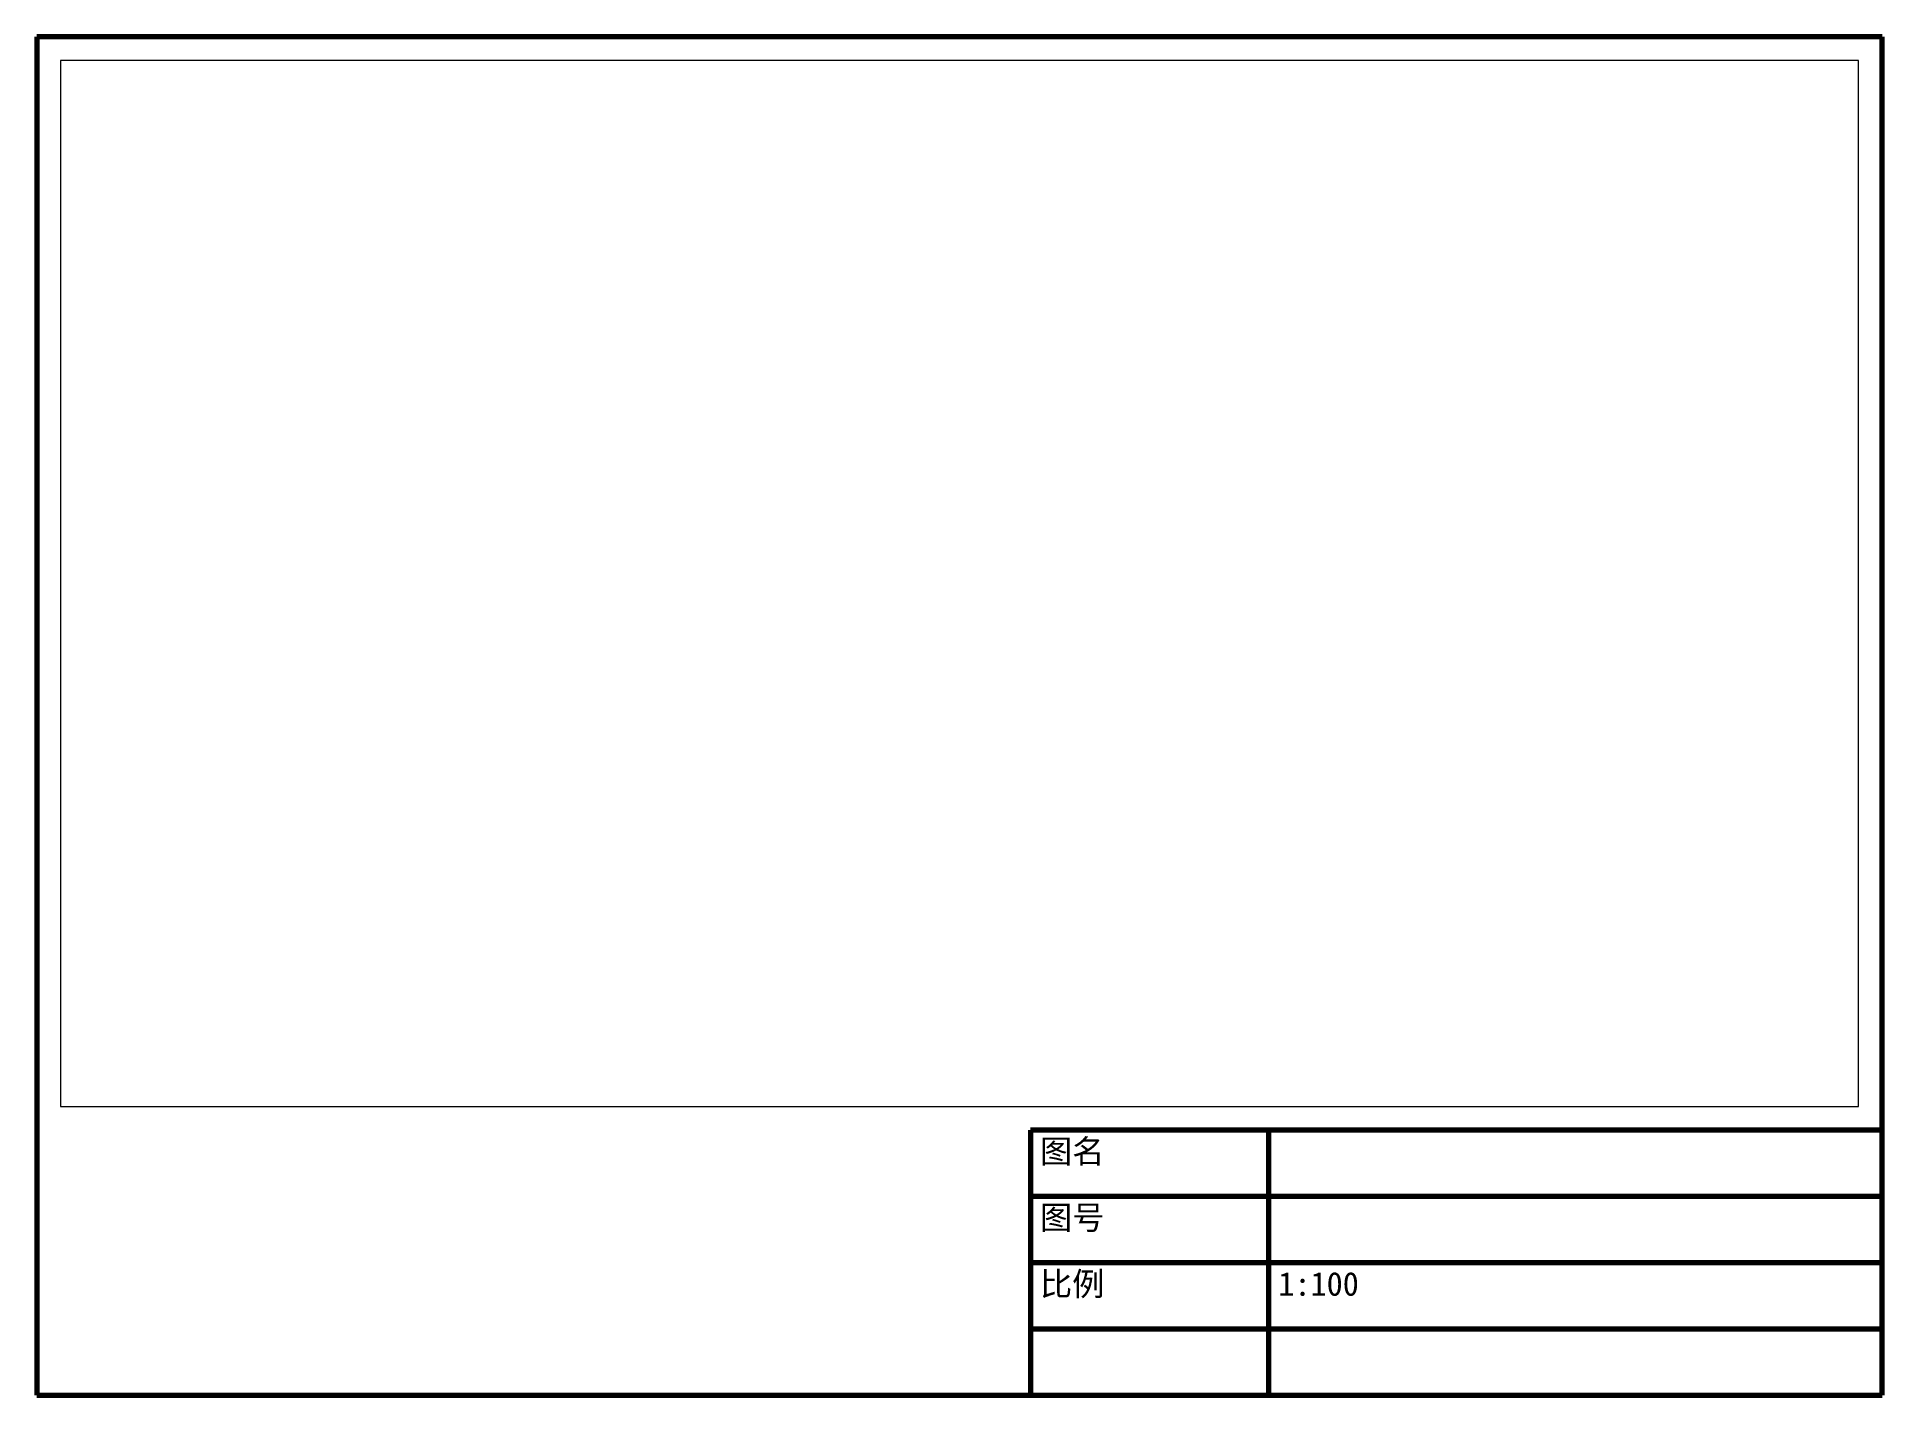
# Paper-space layout 'A3' of a CAD drawing. Header units: millimetres. Extents: x 25 to 415, y 5 to 292.
import ezdxf

# ---------------------------------------------------------------- set-up
doc = ezdxf.new("R2010")
doc.units = ezdxf.units.MM
doc.layers.add('A-SHEET', color=7, linetype='Continuous', lineweight=70)
doc.layers.add('A-SHEET-TEXT', color=7, linetype='Continuous', lineweight=25)
doc.styles.add('HZ', font='simsun.ttc')

psp = doc.layouts.new('A3')

# ---------------------------------------------------------------- linework, layer by layer
at = {"layer": 'A-SHEET'}
for p, q in [((415, 292), (25, 292)), ((25, 292), (25, 5)), ((415, 5), (415, 292)), ((415, 61), (235, 61)), ((235, 61), (235, 5)), ((285.4, 5), (285.4, 61)), ((415, 5), (415, 61)), ((235, 47), (415, 47)), ((235, 33), (415, 33)), ((235, 19), (415, 19)), ((25, 5), (415, 5)), ((235, 5), (415, 5))]:
    psp.add_line(p, q, dxfattribs=at)

# ---------------------------------------------------------------- texts
at = {"layer": 'A-SHEET-TEXT', "style": 'HZ'}
for s, p in [('图名', (237, 54)), ('图号', (237, 40)), ('比例', (237, 26)), ('1:100', (287.4, 26))]:
    psp.add_text(s, height=5, dxfattribs=at).set_placement(p)

# ---------------------------------------------------------------- viewports
at = {"layer": 'VIEWPORTS'}
psp.add_viewport(center=(220, 176.5), size=(380, 221), view_center_point=(0, 0), view_height=22100, dxfattribs=at)

doc.saveas('drawing.dxf')
